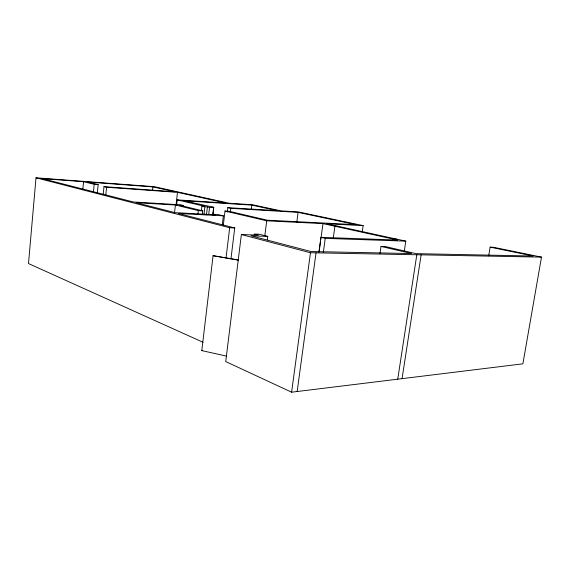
<?xml version="1.0" encoding="UTF-8"?>
<svg xmlns="http://www.w3.org/2000/svg" width="570" height="570" viewBox="0 0 570 570"><rect width="100%" height="100%" fill="white"/><g stroke="black" fill="none" stroke-linecap="round" stroke-linejoin="round"><path stroke-width="0.85" d="M362.285 231.748L363.161 225.613L298.438 211.919L280.967 210.864L252.517 204.744L229.325 203.241L154.214 186.675L36.01 177.804L28.5 263.561L202.991 342.249M82.8 189.653L83.555 181.709L42.166 178.617L133.252 201.951L180.505 204.801L183.397 205.499L179.742 205.278L202.742 210.85L202.336 214.37M93.423 192.211L94.192 184.281L83.555 181.709M97.306 193.351L98.168 184.573L87.481 182.008L152.91 186.896L175.111 191.812L103.975 186.639L103.191 194.555M105.778 195.218L106.569 187.266L103.975 186.639M152.532 190.409L152.91 186.896M174.513 212.959L175.396 205.022L136.038 202.663L175.018 212.653L215.574 214.797L213.387 214.263L217.84 214.505L223.362 215.838L222.3 224.68M176.094 204.708L177.477 192.339L106.569 187.266M176.636 205.157L177.227 199.878L225.656 203.006L177.477 192.339M197.918 214.135L198.324 210.601L175.396 205.022M201.417 210.487L201.93 206.098L204.459 206.247L177.227 199.878M203.946 214.726L204.865 206.789L201.93 206.098M206.475 214.862L207.402 206.939L204.865 206.789M208.698 214.505L209.532 207.437L207.402 206.939M212.695 215.603L213.629 207.68L211.498 207.181L213.786 207.323L212.845 215.268M226.682 356.15L201.801 350.6L213.073 255.695L238.331 259.92M223.319 225.136L225.008 211.057L229.154 211.299L267.416 220.205L356.043 224.666L298.096 212.368L230.793 208.342L227.808 207.658L227.28 212.069M230.373 211.848L230.793 208.342M226.055 257.74L229.682 227.743L36.01 177.804M230.985 258.687L234.733 227.95L178.239 213.479L223.362 215.838M267.287 239.927L267.736 236.4L259.215 234.22L254.099 234.035L258.367 235.139L241.374 234.541L225.734 361.572L291.605 392.196L522.882 363.831L541.5 257.12L493.356 247.252L490.122 247.152L488.682 255.873M251.206 209.504L251.748 205.122L183.946 200.768L213.786 207.323M264.808 235.759L266.71 220.818L225.008 211.057M296.813 222.036L298.096 212.368M291.605 392.196L310.465 252.745L241.374 234.541M297.155 391.519L316.036 252.852M318.887 252.239L320.924 237.341L397.589 240.041L322.983 223.618L266.71 220.818M319.129 251.84L320.575 241.26M320.81 239.493L322.983 223.618M323.318 252.474L325.256 238.374L405.811 241.138L404.344 250.821M333.315 237.676L334.904 226.24L338.687 226.418M379.991 253.458L381.024 246.432L385.334 246.554L415.993 253.65L533.249 256.023L490.122 247.152M397.739 379.178L416.812 254.762M402.064 378.651L421.137 254.84M201.801 350.6L202.564 350.258M310.465 252.745L541.5 257.12M267.736 236.4L250.992 235.83L310.985 251.527L411.668 253.565L381.024 246.432M393.143 239.065L396.969 239.201M229.682 227.743L234.733 227.95M363.161 225.613L326.76 223.803L405.811 241.138M198.324 210.601L202.742 210.85M227.808 207.658L277.334 210.651L251.748 205.122M209.532 207.437L213.629 207.68M94.192 184.281L98.168 184.573M213.073 255.695L238.495 260.233M320.924 237.341L325.256 238.374"/></g></svg>
